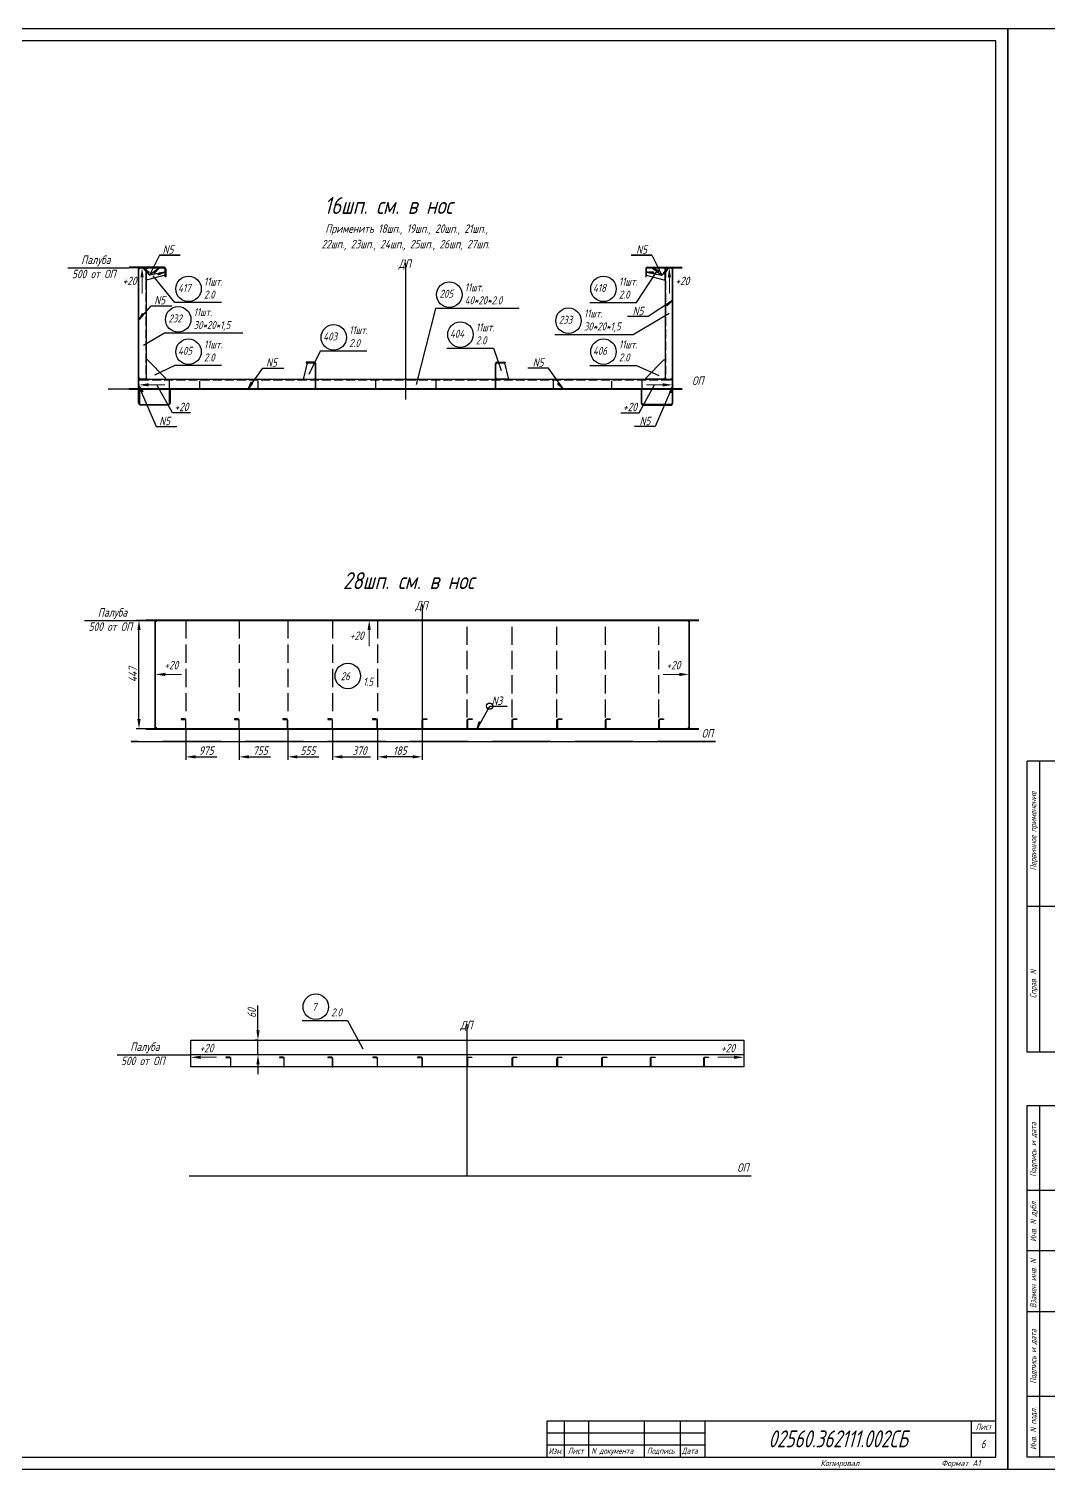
# Model space of a CAD drawing. Header units: millimetres. Extents: x 76485 to 135355, y 8208 to 18817.
# Drawn here: x 122908 to 127112, y 12764 to 18704 of the extents above; entities that cross this region are included whole.
import ezdxf
from ezdxf.enums import TextEntityAlignment as Align

# ---------------------------------------------------------------- set-up
doc = ezdxf.new("R2010")
doc.units = ezdxf.units.MM
doc.header["$PDSIZE"] = -1
for name, pattern in [('Dashed', [10, 7.5, -2.5]), ('Dashed_dotted', [34, 24, -5, 0, -5]), ('Short_dashed', [5, 3.75, -1.25])]:
    doc.linetypes.add(name, pattern=pattern)
doc.layers.add('Frame', color=6, linetype='Continuous')
doc.styles.add('PB_TEXT', font='romans.shx', dxfattribs={"width": 0.7, "oblique": 15})
doc.styles.get("Standard").update_dxf_attribs({"font": 'ГОСТ тип А наклонный.ttf'})
doc.styles.add('ГОСТ', font='ГОСТ тип А.ttf', dxfattribs={"oblique": 15})
doc.dimstyles.new('dim10', dxfattribs={"dimscale": 0.4, "dimtxt": 87.5, "dimasz": 100, "dimexe": 30, "dimexo": 0, "dimgap": 20, "dimtad": 1, "dimdec": 0, "dimdsep": 46, "dimtxsty": 'Standard', "dimcen": 5, "dimadec": 0, "dimazin": 0, "dimtfac": 1, "dimtdec": 0, "dimtmove": 0, "dimatfit": 3, "dimfxl": 1, "dimtolj": 1, "dimtzin": 0, "dimarcsym": 0})
doc.dimstyles.get("Standard").update_dxf_attribs({"dimtxt": 0.18, "dimasz": 0.18, "dimexe": 0.18, "dimexo": 0.0625, "dimgap": 0.09, "dimtad": 0, "dimtih": 1, "dimtoh": 1, "dimdec": 4, "dimzin": 0, "dimdsep": 46, "dimtxsty": 'Standard', "dimcen": 0.09, "dimadec": 0, "dimazin": 0, "dimtfac": 1, "dimtdec": 4, "dimtofl": 0, "dimtmove": 0, "dimatfit": 3, "dimfxl": 1, "dimtolj": 1, "dimtzin": 0, "dimarcsym": 0})

# ---------------------------------------------------------------- blocks, each defined once
blk = doc.blocks.new('A$C128E1BCE')
at = {"linetype": 'Continuous', "lineweight": 9}
blk.add_line((40, 0), (106.5, 0), dxfattribs=at)
at = {"linetype": 'Continuous'}
blk.add_solid([(40, 6.7), (40, -6.7), (0, 0)], dxfattribs=at)
blk = doc.blocks.new('*D118')
at = {"color": 0, "lineweight": -2, "transparency": 16777216}
for p, q in [((123852.9, 14573.8), (123852.9, 14677.2)), ((123852.9, 14533.8), (123840.9, 14533.8)), ((123852.9, 14473.8), (123852.9, 14533.8)), ((123852.9, 14473.8), (123840.9, 14473.8)), ((123852.9, 14433.8), (123852.9, 14393.8))]:
    blk.add_line(p, q, dxfattribs=at)
at = {"color": 0, "transparency": 16777216}
for points in [[(123846.3, 14573.8), (123859.6, 14573.8), (123852.9, 14533.8)], [(123846.3, 14433.8), (123859.6, 14433.8), (123852.9, 14473.8)]]:
    blk.add_solid(points, dxfattribs=at)
at = {"layer": 'Defpoints', "color": 0, "transparency": 16777216}
for p in [(123852.9, 14533.8), (123852.9, 14533.8), (123852.9, 14473.8)]:
    blk.add_point(p, dxfattribs=at)
at = {"color": 0, "transparency": 16777216, "insert": (123827.4, 14645.5), "char_height": 35, "attachment_point": 5, "rotation": 90}
blk.add_mtext('\\A1;60', dxfattribs=at)
blk = doc.blocks.new('stamp-small-01')
at = {"layer": 'Frame'}
for p, q in [((-185, 15), (0, 15)), ((-185, 0), (-185, 15)), ((-178, 15), (-178, 0)), ((-168, 15), (-168, 0)), ((-145, 15), (-145, 0)), ((-130, 0), (-130, 15)), ((-120, 15), (-120, 0)), ((-10, 0), (-10, 15)), ((-185, 5), (-120, 5))]:
    blk.add_line(p, q, dxfattribs=at)
at = {"layer": 'Frame', "color": 7}
for p, q in [((-185, 10), (-120, 10)), ((-10, 10), (0, 10))]:
    blk.add_line(p, q, dxfattribs=at)
at = {"layer": 'Frame', "color": 7, "style": 'PB_TEXT', "oblique": 15, "width": 0.7}
blk.add_text('Лист', height=2.5, dxfattribs=at).set_placement((-4.99, 11.25), align=Align.CENTER)
for s, p in [('Изм.', (-184.42, 1.25)), ('Лист', (-176.51, 1.32)), ('N документа', (-166.77, 1.32)), ('Подпись', (-143.84, 1.32)), ('Дата', (-129.46, 1.32))]:
    blk.add_text(s, height=2.5, dxfattribs=at).set_placement(p)
blk = doc.blocks.new('stamp-side-01')
at = {"layer": 'Frame'}
for p, q in [((-12, 0), (-12, 145)), ((-12, 145), (0, 145)), ((-12, 110), (0, 110)), ((0, 85), (-12, 85)), ((-12, 60), (0, 60)), ((0, 25), (-12, 25)), ((0, 0), (-12, 0))]:
    blk.add_line(p, q, dxfattribs=at)
at = {"layer": 'Frame', "color": 7}
blk.add_line((-7, 145), (-7, 0), dxfattribs=at)
at = {"layer": 'Frame', "color": 7, "style": 'PB_TEXT', "oblique": 15, "width": 0.7}
for s, p in [('Подпись и дата', (-8.25, 115.55)), ('Инв. N дубл.', (-8.25, 88.76)), ('Взамен инв. N', (-8.25, 61.42)), ('Подпись и дата', (-8.25, 30.25)), ('Инв. N подл.', (-8.25, 2.97))]:
    blk.add_text(s, height=2.5, rotation=90, dxfattribs=at).set_placement(p)
blk = doc.blocks.new('stamp-side-02')
at = {"layer": 'Frame'}
for p, q in [((0, 287), (-12, 287)), ((-12, 167), (-12, 287)), ((0, 227), (-12, 227)), ((0, 167), (-12, 167))]:
    blk.add_line(p, q, dxfattribs=at)
at = {"layer": 'Frame', "color": 7}
blk.add_line((-7, 287), (-7, 167), dxfattribs=at)
at = {"layer": 'Frame'}
blk.add_blockref('stamp-side-01', (0, 0), dxfattribs=at)
at = {"layer": 'Frame', "color": 7, "style": 'PB_TEXT', "oblique": 15, "width": 0.7}
for s, p in [('Первичное применение', (-8.25, 241.89)), ('Справ. N', (-8.25, 189.23))]:
    blk.add_text(s, height=2.5, rotation=90, dxfattribs=at).set_placement(p)
blk = doc.blocks.new('A$C65DE2539')
at = {"color": 7}
for points in [[(0, 0), (8410, 0), (8410, 5940), (0, 5940)], [(200, 50), (8360, 50), (8360, 5890), (200, 5890)]]:
    blk.add_lwpolyline(points, close=True, dxfattribs=at)
at = {"color": 7, "xscale": 10, "yscale": 10, "zscale": 10}
for name, p in [('stamp-side-02', (200, 50)), ('stamp-small-01', (8360, 50))]:
    blk.add_blockref(name, p, dxfattribs=at)
at = {"color": 7, "style": 'ГОСТ', "oblique": 15}
for s, p in [('Копировал', (7717.6, 12.5)), ('Формат А1', (8216.9, 12.5))]:
    blk.add_text(s, height=25, dxfattribs=at).set_placement(p, align=Align.CENTER)
blk = doc.blocks.new('*D129')
at = {"color": 0, "lineweight": -2, "transparency": 16777216}
for p, q in [((124345.6, 15818.5), (124345.6, 15690)), ((124530.6, 15818.5), (124530.6, 15690)), ((124490.6, 15702), (124385.6, 15702))]:
    blk.add_line(p, q, dxfattribs=at)
at = {"color": 0, "transparency": 16777216}
for points in [[(124385.6, 15708.6), (124385.6, 15695.3), (124345.6, 15702)], [(124490.6, 15708.6), (124490.6, 15695.3), (124530.6, 15702)]]:
    blk.add_solid(points, dxfattribs=at)
at = {"layer": 'Defpoints', "color": 0, "transparency": 16777216}
for p in [(124345.6, 15818.5), (124530.6, 15818.5), (124345.6, 15702)]:
    blk.add_point(p, dxfattribs=at)
at = {"color": 0, "transparency": 16777216, "insert": (124438.1, 15727.5), "char_height": 35, "attachment_point": 5}
blk.add_mtext('\\A1;185', dxfattribs=at)
blk = doc.blocks.new('*D130')
at = {"color": 0, "lineweight": -2, "transparency": 16777216}
for p, q in [((124160.6, 15818.5), (124160.6, 15690)), ((124200.6, 15702), (124316.8, 15702))]:
    blk.add_line(p, q, dxfattribs=at)
at = {"color": 0, "transparency": 16777216}
blk.add_solid([(124200.6, 15708.6), (124200.6, 15695.3), (124160.6, 15702)], dxfattribs=at)
at = {"layer": 'Defpoints', "color": 0, "transparency": 16777216}
for p in [(124160.6, 15818.5), (124160.6, 15702), (124530.6, 15699.3)]:
    blk.add_point(p, dxfattribs=at)
at = {"color": 0, "transparency": 16777216, "insert": (124271.7, 15727.7), "char_height": 35, "attachment_point": 5}
blk.add_mtext('\\A1;370', dxfattribs=at)
blk = doc.blocks.new('*D131')
at = {"color": 0, "lineweight": -2, "transparency": 16777216}
for p, q in [((123975.6, 15818.5), (123975.6, 15690)), ((124015.6, 15702), (124104.5, 15702))]:
    blk.add_line(p, q, dxfattribs=at)
at = {"color": 0, "transparency": 16777216}
blk.add_solid([(124015.6, 15708.6), (124015.6, 15695.3), (123975.6, 15702)], dxfattribs=at)
at = {"layer": 'Defpoints', "color": 0, "transparency": 16777216}
for p in [(123975.6, 15818.5), (124530.6, 15778.8), (123975.6, 15702)]:
    blk.add_point(p, dxfattribs=at)
at = {"color": 0, "transparency": 16777216, "insert": (124058.8, 15727.5), "char_height": 35, "attachment_point": 5}
blk.add_mtext('\\A1;555', dxfattribs=at)
blk = doc.blocks.new('*D132')
at = {"color": 0, "lineweight": -2, "transparency": 16777216}
for p, q in [((123775.6, 15818.5), (123775.6, 15690)), ((123815.6, 15702), (123904.8, 15702))]:
    blk.add_line(p, q, dxfattribs=at)
at = {"color": 0, "transparency": 16777216}
blk.add_solid([(123815.6, 15708.6), (123815.6, 15695.3), (123775.6, 15702)], dxfattribs=at)
at = {"layer": 'Defpoints', "color": 0, "transparency": 16777216}
for p in [(123775.6, 15818.5), (124530.6, 15778.8), (123775.6, 15702)]:
    blk.add_point(p, dxfattribs=at)
at = {"color": 0, "transparency": 16777216, "insert": (123862.6, 15727.7), "char_height": 35, "attachment_point": 5}
blk.add_mtext('\\A1;755', dxfattribs=at)
blk = doc.blocks.new('*D133')
at = {"color": 0, "lineweight": -2, "transparency": 16777216}
for p, q in [((123555.6, 15818.5), (123555.6, 15690)), ((123595.6, 15702), (123683.2, 15702))]:
    blk.add_line(p, q, dxfattribs=at)
at = {"color": 0, "transparency": 16777216}
blk.add_solid([(123595.6, 15708.6), (123595.6, 15695.3), (123555.6, 15702)], dxfattribs=at)
at = {"layer": 'Defpoints', "color": 0, "transparency": 16777216}
for p in [(123555.6, 15818.5), (124530.6, 15778.8), (123555.6, 15702)]:
    blk.add_point(p, dxfattribs=at)
at = {"color": 0, "transparency": 16777216, "insert": (123639.4, 15727.7), "char_height": 35, "attachment_point": 5}
blk.add_mtext('\\A1;975', dxfattribs=at)
blk = doc.blocks.new('_weld')
at = {"color": 0, "linetype": 'ByBlock'}
for p, q in [((-1.5, 0), (-1.5, 0)), ((-1.5, -0.05), (-1.45, 0)), ((-1.5, -0.09), (-1.41, 0)), ((-1.5, -0.14), (-1.36, 0)), ((-1.5, -0.18), (-1.32, 0)), ((-1.5, -0.22), (-1.28, 0)), ((-1.5, -0.27), (-1.23, 0)), ((-1.43, -0.29), (-1.14, 0)), ((-1.37, -0.27), (-1.1, 0)), ((-1.31, -0.26), (-1.05, 0)), ((-1.26, -0.25), (-1.01, 0)), ((-1.2, -0.24), (-0.96, 0)), ((-1.14, -0.23), (-0.92, 0)), ((-1.09, -0.22), (-0.87, 0)), ((-1.03, -0.21), (-0.83, 0)), ((-0.92, -0.18), (-0.74, 0)), ((-0.86, -0.17), (-0.69, 0)), ((-0.81, -0.16), (-0.65, 0)), ((-0.67, -0.13), (-0.81, 0)), ((-0.63, -0.13), (-0.76, 0)), ((-0.75, -0.15), (-0.6, 0)), ((-0.7, -0.14), (-0.56, 0)), ((-0.64, -0.13), (-0.51, 0)), ((-0.58, -0.12), (-0.47, 0)), ((-0.53, -0.11), (-0.42, 0)), ((-0.41, -0.08), (-0.49, 0)), ((-0.37, -0.07), (-0.45, 0)), ((-0.33, -0.07), (-0.4, 0)), ((-0.36, -0.07), (-0.29, 0)), ((-0.3, -0.06), (-0.24, 0)), ((-0.25, -0.05), (-0.2, 0)), ((-0.19, -0.04), (-0.15, 0)), ((-0.15, -0.03), (-0.18, 0)), ((-0.13, -0.03), (-0.11, 0)), ((-0.11, -0.02), (-0.13, 0)), ((-0.07, -0.01), (-0.09, 0)), ((-0.08, -0.02), (-0.06, 0)), ((-0.04, -0.01), (-0.04, 0)), ((-0.02, 0), (-0.02, 0)), ((-1.27, -0.25), (-1.5, -0.02)), ((-1.31, -0.26), (-1.5, -0.07)), ((-1.34, -0.27), (-1.5, -0.11)), ((-1.38, -0.28), (-1.5, -0.16)), ((-1.42, -0.28), (-1.5, -0.2)), ((-1.46, -0.29), (-1.5, -0.25)), ((-1.49, -0.3), (-1.5, -0.29)), ((-1.48, -0.3), (-1.19, 0)), ((-1.23, -0.25), (-1.48, 0)), ((-1.2, -0.24), (-1.43, 0)), ((-1.16, -0.23), (-1.39, 0)), ((-1.12, -0.22), (-1.34, 0)), ((-1.08, -0.22), (-1.3, 0)), ((-1.05, -0.21), (-1.25, 0)), ((-1.01, -0.2), (-1.21, 0)), ((-0.97, -0.19), (-1.16, 0)), ((-0.93, -0.19), (-1.12, 0)), ((-0.9, -0.18), (-1.07, 0)), ((-0.86, -0.17), (-1.03, 0)), ((-0.82, -0.16), (-0.99, 0)), ((-0.98, -0.2), (-0.78, 0)), ((-0.78, -0.16), (-0.94, 0)), ((-0.75, -0.15), (-0.9, 0)), ((-0.71, -0.14), (-0.85, 0)), ((-0.6, -0.12), (-0.72, 0)), ((-0.56, -0.11), (-0.67, 0)), ((-0.52, -0.1), (-0.63, 0)), ((-0.48, -0.1), (-0.58, 0)), ((-0.45, -0.09), (-0.54, 0)), ((-0.47, -0.09), (-0.38, 0)), ((-0.42, -0.08), (-0.33, 0)), ((-0.3, -0.06), (-0.36, 0)), ((-0.26, -0.05), (-0.31, 0)), ((-0.22, -0.04), (-0.27, 0)), ((-0.18, -0.04), (-0.22, 0))]:
    blk.add_line(p, q, dxfattribs=at)
at = {"color": 0, "linetype": 'ByBlock', "flags": 128}
blk.add_lwpolyline([(-1.5, 0), (0, 0), (-1.5, -0.3)], close=True, dxfattribs=at)
blk = doc.blocks.new('*D161')
at = {"color": 0, "lineweight": -2, "ltscale": 0.4}
for p, q in [((123430.6, 16264.7), (123350.2, 16264.7)), ((123362.2, 15857.7), (123362.2, 16224.7)), ((123430.6, 15817.7), (123350.2, 15817.7))]:
    blk.add_line(p, q, dxfattribs=at)
at = {"color": 0, "lineweight": 100, "ltscale": 0.4}
for points in [[(123355.5, 16224.7), (123368.9, 16224.7), (123362.2, 16264.7)], [(123355.5, 15857.7), (123368.9, 15857.7), (123362.2, 15817.7)]]:
    blk.add_solid(points, dxfattribs=at)
at = {"layer": 'Defpoints', "color": 0, "lineweight": 100, "ltscale": 0.4}
for p in [(123362.2, 16264.7), (123430.6, 16264.7), (123430.6, 15817.7)]:
    blk.add_point(p, dxfattribs=at)
at = {"color": 0, "lineweight": 100, "ltscale": 0.4, "insert": (123336.5, 16041.2), "char_height": 35, "attachment_point": 5, "rotation": 90}
blk.add_mtext('\\A1;447', dxfattribs=at)

msp = doc.modelspace()

# ---------------------------------------------------------------- linework, layer by layer
at = {"color": 3, "ltscale": 10}
for p, q in [((123466.2, 17721), (123322.1, 17721)), ((123466.2, 17719), (123322.1, 17719)), ((123360.6, 17219), (123360.6, 17719)), ((123362.1, 17719), (123387.6, 17719)), ((123362.1, 17259), (123362.1, 17719)), ((123362.1, 17219), (123362.1, 17719)), ((125458, 17721), (125602.1, 17721)), ((125458, 17719), (125602.1, 17719)), ((125562.1, 17719), (125536.6, 17719)), ((125562.1, 17259), (125562.1, 17719)), ((125562.1, 17219), (125562.1, 17719)), ((125563.6, 17219), (125563.6, 17719)), ((124090.1, 17219), (124090.1, 17323.1)), ((124092.1, 17219), (124092.1, 17323.1)), ((124832.1, 17219), (124832.1, 17323.1)), ((124834.1, 17219), (124834.1, 17323.1)), ((123387.6, 17259), (123362.1, 17259)), ((123362.1, 17219), (123362.1, 17253)), ((125536.6, 17259), (125562.1, 17259)), ((125562.1, 17253), (125562.1, 17219)), ((125602.1, 17219), (123322.1, 17219)), ((125602.1, 17217), (123322.1, 17217)), ((125562.1, 17219), (123362.1, 17219)), ((125670.6, 16266.2), (123390.6, 16266.2)), ((125670.6, 16264.7), (123390.6, 16264.7)), ((123390.6, 16264.7), (123534.6, 16264.7)), ((123428.6, 15817.7), (123428.6, 16264.7)), ((123430.6, 16264.7), (125630.6, 16264.7)), ((123430.6, 15817.7), (123430.6, 16264.7)), ((123430.6, 15817.7), (123430.6, 16264.7)), ((125526.6, 16264.7), (125670.6, 16264.7)), ((125630.6, 16264.7), (125630.6, 15817.7)), ((125630.6, 15817.7), (125630.6, 16264.7)), ((125632.6, 15817.7), (125632.6, 16264.7)), ((125670.6, 15817.7), (123390.6, 15817.7)), ((125670.6, 15815.4), (123390.6, 15815.4)), ((125630.6, 15817.7), (123430.6, 15817.7)), ((123576, 14423.8), (123576, 14533.8)), ((123576, 14533.8), (125856, 14533.8)), ((125856, 14533.8), (125856, 14423.8)), ((125856, 14423.8), (123576, 14423.8)), ((125856, 14423.8), (123576, 14423.8))]:
    msp.add_line(p, q, dxfattribs=at)
at = {"color": 3, "linetype": 'Short_dashed', "ltscale": 10}
for p, q in [((123390.7, 17715.9), (123390.7, 17262)), ((125533.5, 17715.9), (125533.5, 17262))]:
    msp.add_line(p, q, dxfattribs=at)
at = {"color": 1, "ltscale": 10}
for p, q in [((124462.1, 17175.8), (124462.1, 17739.6)), ((123330.3, 15764.7), (125740.1, 15764.7))]:
    msp.add_line(p, q, dxfattribs=at)
at = {"color": 1, "linetype": 'Short_dashed', "ltscale": 10}
msp.add_line((123366.2, 17257.1), (125558, 17257.1), dxfattribs=at)
at = {"color": 3, "linetype": 'Dashed_dotted', "ltscale": 10}
for p, q in [((123487.1, 17253), (123487.1, 17219)), ((123612.1, 17253), (123612.1, 17219)), ((123852.1, 17253), (123852.1, 17219)), ((124337.1, 17253), (124337.1, 17219)), ((124587.1, 17219), (124587.1, 17253)), ((125072.1, 17219), (125072.1, 17253)), ((125312.1, 17219), (125312.1, 17253)), ((125437.1, 17219), (125437.1, 17253)), ((125670.6, 16264.7), (123390.6, 16264.7))]:
    msp.add_line(p, q, dxfattribs=at)
at = {"color": 1, "linetype": 'Dashed_dotted', "ltscale": 25}
msp.add_line((123235.5, 17219), (125700.5, 17219), dxfattribs=at)
at = {"color": 1}
for p, q in [((124530.6, 16330.1), (124530.6, 15764.7)), ((124716, 13973.8), (124716, 14600)), ((123568.5, 13973.8), (125886.5, 13973.8))]:
    msp.add_line(p, q, dxfattribs=at)
at = {"color": 1, "linetype": 'Dashed', "ltscale": 10}
for p, q in [((123555.6, 16264.7), (123555.6, 15863.7)), ((123775.6, 16264.7), (123775.6, 15863.7)), ((123975.6, 16264.7), (123975.6, 15863.7)), ((124160.6, 16264.7), (124160.6, 15863.7)), ((124345.6, 16264.7), (124345.6, 15863.7)), ((124529.9, 16264.7), (124529.9, 15863.7)), ((124715.6, 15863.7), (124715.6, 16264.7)), ((124900.6, 15863.7), (124900.6, 16264.7)), ((125085.6, 15863.7), (125085.6, 16264.7)), ((125285.6, 15863.7), (125285.6, 16264.7)), ((125505.6, 15863.7), (125505.6, 16264.7))]:
    msp.add_line(p, q, dxfattribs=at)
at = {"color": 1, "linetype": 'Dashed_dotted', "ltscale": 10}
msp.add_line((125740.1, 15764.7), (123330.3, 15764.7), dxfattribs=at)
at = {"color": 6}
msp.add_line((125856, 14473.8), (123576, 14473.8), dxfattribs=at)
for points in [[(123532.1, 17771.1), (123446.8, 17771.1), (123405.6, 17688.7)], [(125392.1, 17771.1), (125477.4, 17771.1), (125518.6, 17688.7)], [(123069.4, 17719), (123322.1, 17719)], [(123574.5, 17120.2), (123499.7, 17120.2), (123435.4, 17236)], [(125349.7, 17120.2), (125424.5, 17120.2), (125488.8, 17236)], [(123137.9, 16264.7), (123390.6, 16264.7)], [(123271.7, 14473.8), (123576, 14473.8)]]:
    msp.add_lwpolyline(points)
at = {"linetype": 'Continuous'}
for points in [[(123446.8, 17771.1), (123532.1, 17771.1)], [(125477.4, 17771.1), (125392.1, 17771.1)], [(123412.5, 17562.4), (123497.8, 17562.4)], [(125462.6, 17517.7), (125377.3, 17517.7)], [(123873.6, 17305.2), (123958.9, 17305.2)], [(125050.6, 17305.2), (124965.3, 17305.2)], [(123432.9, 17064), (123518.2, 17064)], [(125491.4, 17064), (125406, 17064)], [(124808.4, 15911), (124880.1, 15911)]]:
    msp.add_lwpolyline(points, dxfattribs=at)
at = {"color": 3, "ltscale": 10}
for points in [[(123387.6, 17719), (123392.2, 17714.4), (123392.2, 17263.5), (123387.6, 17259)], [(125536.6, 17719), (125532, 17714.4), (125532, 17263.5), (125536.6, 17259)], [(124086.1, 17329.1), (124052.2, 17329.1), (124052.2, 17327.1), (124086.1, 17327.1)], [(124838.1, 17329.1), (124872, 17329.1), (124872, 17327.1), (124838.1, 17327.1)]]:
    msp.add_lwpolyline(points, dxfattribs=at)
at = {"color": 2, "ltscale": 10}
for points in [[(123397.1, 17719), (123465.1, 17719), (123470.1, 17714), (123470.1, 17689), (123397.1, 17669), (123392.1, 17669), (123392.1, 17714), (123397.1, 17719)], [(125527.1, 17719), (125459.1, 17719), (125454.1, 17714), (125454.1, 17689), (125527.1, 17669), (125532.1, 17669), (125532.1, 17714), (125527.1, 17719)], [(123397.1, 17259), (123472.1, 17259), (123472.1, 17264), (123397.1, 17339), (123392.1, 17339), (123392.1, 17264), (123397.1, 17259)], [(124090.1, 17264), (124090.1, 17322), (124085.1, 17327), (124055.1, 17327), (124040.1, 17264), (124040.1, 17259), (124085.1, 17259), (124090.1, 17264)], [(124834.1, 17264), (124834.1, 17322), (124839.1, 17327), (124869.1, 17327), (124884.1, 17264), (124884.1, 17259), (124839.1, 17259), (124834.1, 17264)], [(125527.1, 17259), (125452.1, 17259), (125452.1, 17264), (125527.1, 17339), (125532.1, 17339), (125532.1, 17264), (125527.1, 17259)]]:
    msp.add_lwpolyline(points, dxfattribs=at)
at = {"color": 1, "ltscale": 10}
for points in [[(123472.2, 17715), (123472.2, 17681.1), (123470.2, 17681.1), (123470.2, 17715)], [(125221.3, 17575.5), (125414, 17575.5), (125498.2, 17704.2)], [(125452, 17715), (125452, 17681.1), (125454, 17681.1), (125454, 17715)], [(123702.9, 17575.5), (123510.2, 17575.5), (123420.5, 17685.2)], [(124930.6, 17551.6), (124585.5, 17551.6), (124505, 17238)], [(125077.2, 17444.1), (125400.4, 17444.1), (125548.9, 17531.8)], [(123790.7, 17449.6), (123467.4, 17449.6), (123380.4, 17398.2)], [(124301.7, 17375.3), (124109, 17375.3), (124063.2, 17279.4)], [(124631.4, 17386.8), (124824.2, 17386.8), (124855.8, 17295.9)], [(123702.9, 17316.2), (123510.2, 17316.2), (123426, 17275.8)], [(125221.3, 17316.2), (125414, 17316.2), (125505.8, 17274.9)], [(123362.1, 17253), (123368.2, 17259.1), (125556, 17259.1), (125562.1, 17253)]]:
    msp.add_lwpolyline(points, dxfattribs=at)
at = {"color": 8, "ltscale": 10}
for points in [[(123363.6, 17217), (123363.6, 17162, 0.414214), (123370.6, 17155), (123480.6, 17155, 0.414214), (123487.6, 17162), (123487.6, 17217), (123490.6, 17217), (123490.6, 17162, -0.414214), (123480.6, 17152), (123370.6, 17152, -0.414214), (123360.6, 17162), (123360.6, 17217)], [(125560.6, 17217), (125560.6, 17162, -0.414214), (125553.6, 17155), (125443.6, 17155, -0.414214), (125436.6, 17162), (125436.6, 17217), (125433.6, 17217), (125433.6, 17162, 0.414214), (125443.6, 17152), (125553.6, 17152, 0.414214), (125563.6, 17162), (125563.6, 17217)]]:
    msp.add_lwpolyline(points, format="xyb", close=True, dxfattribs=at)
at = {"color": 5}
for points in [[(123535.6, 15856.5), (123549.6, 15856.5, -0.414214), (123553.6, 15852.5), (123553.6, 15818.5), (123555.6, 15818.5), (123555.6, 15852.5, 0.414214), (123549.6, 15858.5), (123535.6, 15858.5)], [(123755.6, 15856.5), (123769.6, 15856.5, -0.414214), (123773.6, 15852.5), (123773.6, 15818.5), (123775.6, 15818.5), (123775.6, 15852.5, 0.414214), (123769.6, 15858.5), (123755.6, 15858.5)], [(123955.6, 15856.5), (123969.6, 15856.5, -0.414214), (123973.6, 15852.5), (123973.6, 15818.5), (123975.6, 15818.5), (123975.6, 15852.5, 0.414214), (123969.6, 15858.5), (123955.6, 15858.5)], [(124140.6, 15856.5), (124154.6, 15856.5, -0.414214), (124158.6, 15852.5), (124158.6, 15818.5), (124160.6, 15818.5), (124160.6, 15852.5, 0.414214), (124154.6, 15858.5), (124140.6, 15858.5)], [(124325.6, 15856.5), (124339.6, 15856.5, -0.414214), (124343.6, 15852.5), (124343.6, 15818.5), (124345.6, 15818.5), (124345.6, 15852.5, 0.414214), (124339.6, 15858.5), (124325.6, 15858.5)], [(124549.6, 15856.5), (124535.6, 15856.5, 0.414214), (124531.6, 15852.5), (124531.6, 15818.5), (124529.6, 15818.5), (124529.6, 15852.5, -0.414214), (124535.6, 15858.5), (124549.6, 15858.5)], [(124735.6, 15856.5), (124721.6, 15856.5, 0.414214), (124717.6, 15852.5), (124717.6, 15818.5), (124715.6, 15818.5), (124715.6, 15852.5, -0.414214), (124721.6, 15858.5), (124735.6, 15858.5)], [(124920.6, 15856.5), (124906.6, 15856.5, 0.414214), (124902.6, 15852.5), (124902.6, 15818.5), (124900.6, 15818.5), (124900.6, 15852.5, -0.414214), (124906.6, 15858.5), (124920.6, 15858.5)], [(125105.6, 15856.5), (125091.6, 15856.5, 0.414214), (125087.6, 15852.5), (125087.6, 15818.5), (125085.6, 15818.5), (125085.6, 15852.5, -0.414214), (125091.6, 15858.5), (125105.6, 15858.5)], [(125305.6, 15856.5), (125291.6, 15856.5, 0.414214), (125287.6, 15852.5), (125287.6, 15818.5), (125285.6, 15818.5), (125285.6, 15852.5, -0.414214), (125291.6, 15858.5), (125305.6, 15858.5)], [(125525.6, 15856.5), (125511.6, 15856.5, 0.414214), (125507.6, 15852.5), (125507.6, 15818.5), (125505.6, 15818.5), (125505.6, 15852.5, -0.414214), (125511.6, 15858.5), (125525.6, 15858.5)]]:
    msp.add_lwpolyline(points, format="xyb", close=True, dxfattribs=at)
at = {"color": 1, "ltscale": 25}
msp.add_lwpolyline([(124034.9, 14615.2), (124222.4, 14615.2), (124285.9, 14497.2)], dxfattribs=at)
at = {"color": 7}
for points in [[(123721, 14461.8), (123735, 14461.8, -0.414214), (123739, 14457.8), (123739, 14423.8), (123741, 14423.8), (123741, 14457.8, 0.414214), (123735, 14463.8), (123721, 14463.8)], [(123941, 14461.8), (123955, 14461.8, -0.414214), (123959, 14457.8), (123959, 14423.8), (123961, 14423.8), (123961, 14457.8, 0.414214), (123955, 14463.8), (123941, 14463.8)], [(124141, 14461.8), (124155, 14461.8, -0.414214), (124159, 14457.8), (124159, 14423.8), (124161, 14423.8), (124161, 14457.8, 0.414214), (124155, 14463.8), (124141, 14463.8)], [(124326, 14461.8), (124340, 14461.8, -0.414214), (124344, 14457.8), (124344, 14423.8), (124346, 14423.8), (124346, 14457.8, 0.414214), (124340, 14463.8), (124326, 14463.8)], [(124511, 14461.8), (124525, 14461.8, -0.414214), (124529, 14457.8), (124529, 14423.8), (124531, 14423.8), (124531, 14457.8, 0.414214), (124525, 14463.8), (124511, 14463.8)], [(124735, 14461.8), (124721, 14461.8, 0.414214), (124717, 14457.8), (124717, 14423.8), (124715, 14423.8), (124715, 14457.8, -0.414214), (124721, 14463.8), (124735, 14463.8)], [(124921, 14461.8), (124907, 14461.8, 0.414214), (124903, 14457.8), (124903, 14423.8), (124901, 14423.8), (124901, 14457.8, -0.414214), (124907, 14463.8), (124921, 14463.8)], [(125106, 14461.8), (125092, 14461.8, 0.414214), (125088, 14457.8), (125088, 14423.8), (125086, 14423.8), (125086, 14457.8, -0.414214), (125092, 14463.8), (125106, 14463.8)], [(125291, 14461.8), (125277, 14461.8, 0.414214), (125273, 14457.8), (125273, 14423.8), (125271, 14423.8), (125271, 14457.8, -0.414214), (125277, 14463.8), (125291, 14463.8)], [(125491, 14461.8), (125477, 14461.8, 0.414214), (125473, 14457.8), (125473, 14423.8), (125471, 14423.8), (125471, 14457.8, -0.414214), (125477, 14463.8), (125491, 14463.8)], [(125711, 14461.8), (125697, 14461.8, 0.414214), (125693, 14457.8), (125693, 14423.8), (125691, 14423.8), (125691, 14457.8, -0.414214), (125697, 14463.8), (125711, 14463.8)]]:
    msp.add_lwpolyline(points, format="xyb", close=True, dxfattribs=at)
at = {"color": 1, "ltscale": 10}
for centre in [(123566.5, 17631.8), (124641.9, 17608), (125277.7, 17631.8), (123523.8, 17506), (125133.5, 17500.5), (124165.4, 17431.7), (124687.8, 17443.2), (123566.5, 17372.6), (125277.7, 17372.6)]:
    msp.add_circle(centre, 52.6, dxfattribs=at)
at = {"color": 1, "ltscale": 25}
for centre in [(124223.4, 16035.5), (124091.3, 14671.5)]:
    msp.add_circle(centre, 52.6, dxfattribs=at)
msp.add_circle((124808.4, 15911), 12.8)
at = {"color": 3, "ltscale": 10}
for centre, radius, start, end in [((123362.1, 17719), 5, 270.00247, 359.99753), ((123466.2, 17715), 6, 359.99835, 90.00165), ((123466.2, 17715), 4, 0.01026, 90.00067), ((125458, 17715), 6, 89.99835, 180.00165), ((125458, 17715), 4, 89.99933, 179.98975), ((125562.1, 17719), 5, 180.00247, 269.99753), ((124086.1, 17323.1), 6, 359.99835, 90.00165), ((124086.1, 17323.1), 4, 359.99319, 90.0068), ((124838.1, 17323.1), 6, 89.99835, 180.00165), ((124838.1, 17323.1), 4, 89.9932, 180.00681), ((123362.1, 17259), 5, 0.00375, 90.00499), ((125562.1, 17259), 5, 89.99501, 179.99625), ((123362.1, 17219), 5, 0.00247, 89.99753), ((125562.1, 17219), 5, 90.00247, 179.99753), ((123430.6, 16264.7), 5, 270.00247, 359.99753), ((125630.6, 16264.7), 5, 180.00247, 269.99753), ((123430.6, 15817.7), 5, 0.00247, 89.99753), ((125630.6, 15817.7), 5, 90.00247, 179.99753)]:
    msp.add_arc(centre, radius, start, end, dxfattribs=at)

# ---------------------------------------------------------------- block references
for p in [(118535.3, 12764.4), (126945.3, 12764.4)]:
    msp.add_blockref('A$C65DE2539', p)
at = {"xscale": -1}
for p, rotation in [((123374.9, 17719), 90.00000000000361), ((123362.1, 17236), 180), ((123430.6, 16041.9), 180), ((123576, 14463), 180)]:
    msp.add_blockref('A$C128E1BCE', p, dxfattribs=dict(at, rotation=rotation))
for p, rotation in [((125549.4, 17719), 269.9999999999964), ((125562.1, 17236), 180), ((124311.4, 16264.7), 269.9999999999964), ((125630.6, 16041.9), 180), ((125856, 14463), 180)]:
    msp.add_blockref('A$C128E1BCE', p, dxfattribs=dict(rotation=rotation))

# ---------------------------------------------------------------- texts
at = {"color": 7, "style": 'ГОСТ', "oblique": 15}
for s, p in [('16шп. см. в нос', (124125.9, 17940.9)), ('28шп. см. в нос', (124203.4, 16393.5))]:
    msp.add_text(s, height=70, dxfattribs=at).set_placement(p)
for s, p in [('Применить 18шп., 19шп., 20шп., 21шп.,', (124465.9, 17862.9)), ('22шп., 23шп., 24шп., 25шп., 26шп, 27шп.', (124461.7, 17799)), ('Палуба', (123184.4, 17734.4)), ('500 от ОП', (123175.8, 17675.8)), ('ДП', (124458.4, 17717.9)), ('ОП', (125666.9, 17235.8)), ('ДП', (124526.9, 16308.4)), ('Палуба', (123252.9, 16280.1)), ('500 от ОП', (123244.3, 16221.5)), ('ОП', (125706.5, 15781.5)), ('ДП', (124712.2, 14578.3)), ('Палуба', (123386.7, 14489.2)), ('500 от ОП', (123378.1, 14430.6)), ('ОП', (125852.9, 13990.6))]:
    msp.add_text(s, height=35, dxfattribs=at).set_placement(p, align=Align.CENTER)
for s, p in [('N5', (123459.3, 17766)), ('N5', (125412.4, 17766)), ('N5', (123425, 17557.3)), ('N5', (125397.6, 17512.5)), ('N5', (123886.1, 17300.1)), ('N5', (124985.6, 17300.1)), ('N5', (123445.4, 17058.8)), ('N5', (125426.4, 17058.8)), ('N3', (124816.4, 15905.5))]:
    msp.add_text(s, height=35, dxfattribs=at).set_placement(p, align=Align.BOTTOM_LEFT)
at = {"color": 1, "ltscale": 10, "style": 'ГОСТ', "oblique": 15}
for s, p in [('417', (123523.4, 17619.3)), ('418', (125234.6, 17619.3)), ('2.0', (123629.9, 17591.9)), ('205', (124601.8, 17595.4)), ('40*20*2.0', (124705.3, 17568.1)), ('2.0', (125341.1, 17591.9)), ('232', (123483.7, 17493.4)), ('30*20*1,5', (123587.2, 17466)), ('404', (124644.7, 17430.7)), ('233', (125093.4, 17487.9)), ('30*20*1,5', (125196.9, 17460.5)), ('403', (124122.3, 17419.1)), ('2.0', (124228.8, 17391.7)), ('2.0', (124751.2, 17403.3)), ('405', (123523.4, 17360)), ('2.0', (123629.9, 17332.6)), ('406', (125234.6, 17360)), ('2.0', (125341.1, 17332.6))]:
    msp.add_text(s, height=33, dxfattribs=at).set_placement(p)
at = {"color": 7, "ltscale": 10, "style": 'ГОСТ', "oblique": 15}
for p in [(123629.9, 17645.4), (124705.3, 17621.5), (125341.1, 17645.4), (123587.2, 17519.5), (125196.9, 17514), (124228.8, 17445.2), (124751.2, 17456.7), (123629.9, 17386.1), (125341.1, 17386.1)]:
    msp.add_text('11шт.', height=33, dxfattribs=at).set_placement(p)
at = {"color": 1, "ltscale": 25, "style": 'ГОСТ', "oblique": 15}
for s, p in [('26', (124194.2, 16018)), ('1.5', (124286.8, 15995.6)), ('7', (124075.6, 14654)), ('2.0', (124154.7, 14631.6))]:
    msp.add_text(s, height=33, dxfattribs=at).set_placement(p)
at = {"linetype": 'Continuous', "char_height": 35, "attachment_point": 5}
for insert in [(123323.2, 17664.7), (125602.9, 17664.7), (123537.2, 17144.8), (125387, 17144.8), (124260.3, 16201.5), (123495.3, 16080.1), (125566, 16080.1), (123640.6, 14501.1), (125791.3, 14501.1)]:
    msp.add_mtext('\\A1;+20', dxfattribs=dict(at, insert=insert))
at = {"color": 7, "style": 'PB_TEXT', "oblique": 15, "width": 0.7}
msp.add_attdef('02560.362111.002СБ', text='', height=70, dxfattribs=at).set_placement((126245.3, 12889.4), align=Align.MIDDLE_CENTER)
msp.add_attdef('6', text='', height=35, dxfattribs=at).set_placement((126843.5, 12850.9), align=Align.CENTER)

# ---------------------------------------------------------------- dimensions: what is measured, and where the dimension line sits
at = {"color": 2, "lineweight": 100, "ltscale": 0.4}
dim = msp.add_linear_dim(base=(123362.2, 16264.7), p1=(123430.6, 15817.7), p2=(123430.6, 16264.7), angle=90, dimstyle='dim10', override={"dimarcsym": 1}, dxfattribs=at)
dim.commit()
dim.dimension.update_dxf_attribs({"geometry": '*D161', "text_midpoint": (123336.5, 16041.2)})
for base, p1, p2, picture, middle in [((123555.6, 15702), (124530.6, 15778.8), (123555.6, 15818.5), '*D133', (123639.4, 15702)), ((123775.6, 15702), (124530.6, 15778.8), (123775.6, 15818.5), '*D132', (123862.6, 15702)), ((123975.6, 15702), (124530.6, 15778.8), (123975.6, 15818.5), '*D131', (124058.8, 15702)), ((124160.6, 15702), (124530.6, 15699.3), (124160.6, 15818.5), '*D130', (124271.7, 15702))]:
    dim = msp.add_linear_dim(base=base, p1=p1, p2=p2, dimstyle='dim10', override={"dimse1": 1, "dimsd1": 1})
    dim.commit()
    dim.dimension.update_dxf_attribs({"geometry": picture, "text_midpoint": middle, "dimtype": 160})
dim = msp.add_linear_dim(base=(124345.6, 15702), p1=(124530.6, 15818.5), p2=(124345.6, 15818.5), dimstyle='dim10')
dim.commit()
dim.dimension.update_dxf_attribs({"geometry": '*D129', "text_midpoint": (124438.1, 15702), "dimtype": 160})
dim = msp.add_linear_dim(base=(123852.9, 14533.8), p1=(123852.9, 14473.8), p2=(123852.9, 14533.8), angle=90, dimstyle='dim10')
dim.commit()
dim.dimension.update_dxf_attribs({"geometry": '*D118', "text_midpoint": (123827.4, 14645.5)})

# ---------------------------------------------------------------- leaders
at = {"linetype": 'Continuous'}
for points in [[(123379.4, 17719), (123405.6, 17688.7)], [(123446.3, 17719), (123405.6, 17688.7)], [(125454, 17701.2), (125518.6, 17688.7)], [(125477.9, 17719), (125518.6, 17688.7)], [(125544.8, 17719), (125518.6, 17688.7)], [(123470.2, 17701.2), (123405.6, 17688.7)], [(125562.1, 17584), (125462.6, 17517.7)], [(123362.1, 17503.3), (123412.5, 17562.4)], [(123813, 17219), (123873.6, 17305.2)], [(125111.2, 17219), (125050.6, 17305.2)], [(123360.6, 17233.5), (123432.9, 17064)], [(125563.6, 17233.5), (125491.4, 17064)], [(124756.4, 15817.7), (124808.4, 15911)]]:
    msp.add_leader(points, dimstyle='Standard', override={"dimscale": 10, "dimasz": 2, "dimclrd": 256, "dimldrblk": '_weld'}, dxfattribs=at)

doc.saveas('drawing.dxf')
